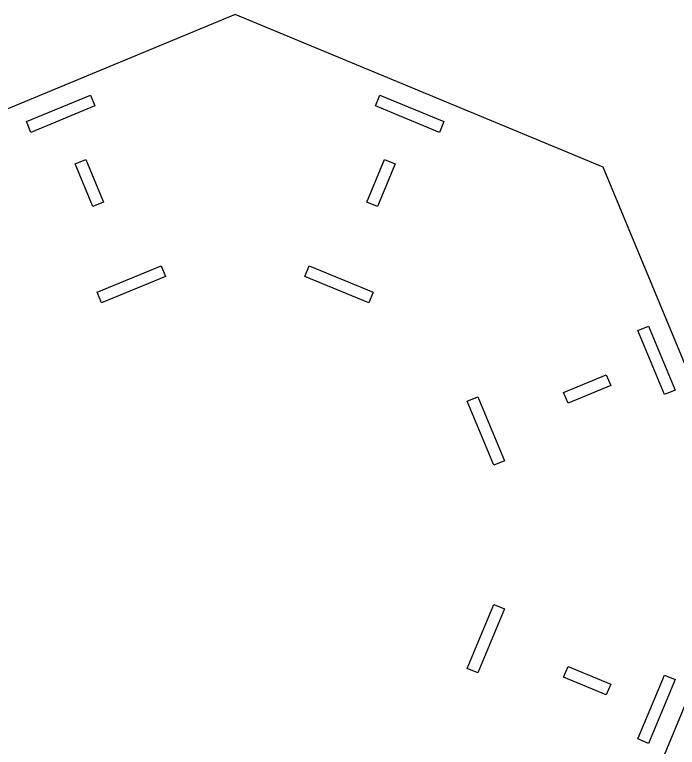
# Model space of a CAD drawing. Extents: x -831 to 1547, y -1426 to -385.
# Drawn here: x -255.8 to -83.7, y -697.8 to -507.3 of the extents above; entities that cross this region are included whole.
import ezdxf

# ---------------------------------------------------------------- set-up
doc = ezdxf.new("R2010")
doc.units = 0
doc.layers.add('CUT', color=18, linetype='CONTINUOUS')

msp = doc.modelspace()

# ---------------------------------------------------------------- linework, layer by layer
at = {"layer": 'CUT'}
for points in [[(-63.31, -642.55), (-102.93, -546.92), (-198.56, -507.31), (-294.2, -546.92), (-333.81, -642.55), (-294.2, -738.19), (-198.56, -777.8), (-102.93, -738.19)], [(-236.17, -528.25), (-235.02, -531.02), (-251.65, -537.91), (-252.8, -535.13)], [(-160.95, -528.25), (-144.32, -535.13), (-145.47, -537.91), (-162.1, -531.02)], [(-237.36, -544.97), (-232.76, -556.06), (-235.54, -557.21), (-240.13, -546.12)], [(-156.99, -546.12), (-161.59, -557.21), (-164.36, -556.06), (-159.77, -544.97)], [(-233.28, -582.25), (-234.43, -579.48), (-217.8, -572.59), (-216.65, -575.36)], [(-180.47, -575.36), (-179.32, -572.59), (-162.69, -579.48), (-163.84, -582.25)], [(-91.14, -588.32), (-84.25, -604.95), (-87.02, -606.1), (-93.91, -589.47)], [(-113.21, -605.58), (-102.13, -600.99), (-100.98, -603.76), (-112.07, -608.35)], [(-131.37, -624.46), (-138.26, -607.83), (-135.49, -606.69), (-128.6, -623.32)], [(-138.26, -677.28), (-131.37, -660.65), (-128.6, -661.79), (-135.49, -678.42)], [(-112.07, -676.76), (-100.98, -681.35), (-102.13, -684.12), (-113.21, -679.53)], [(-84.25, -680.16), (-91.14, -696.79), (-93.91, -695.64), (-87.02, -679.01)]]:
    msp.add_lwpolyline(points, close=True, dxfattribs=at)

doc.saveas('drawing.dxf')
